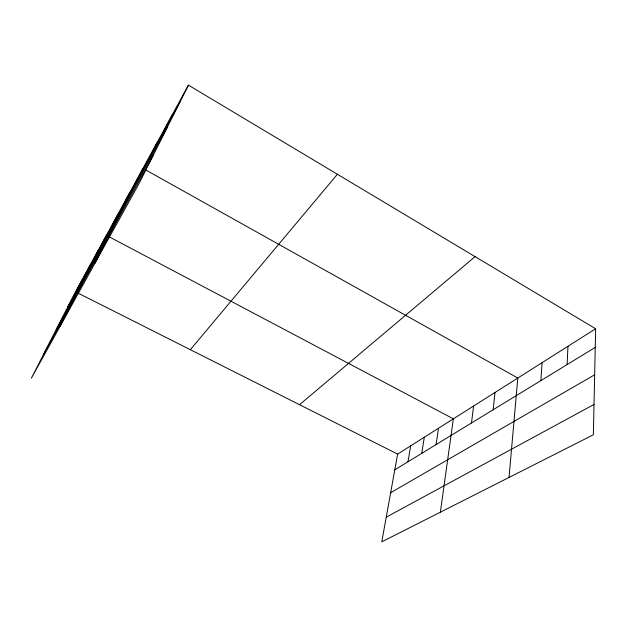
<?xml version="1.0" encoding="UTF-8"?>
<svg xmlns="http://www.w3.org/2000/svg" width="627" height="627" viewBox="0 0 627 627"><rect width="100%" height="100%" fill="white"/><g stroke="black" fill="none" stroke-linecap="round" stroke-linejoin="round"><path stroke-width="0.94" d="M595.65 328.767L593.361 434.77L381.78 541.846L397.636 454.113L595.65 328.767L188.453 85.154L75.483 291.829L31.35 378.246L139.092 183.46L188.453 85.154M567.121 364.577L567.96 346.292M540.85 380.62L542.073 362.68M509.03 477.445L517.808 378.042L145.464 169.799M493.175 409.737L495.017 392.471M471.48 422.99L473.581 406.037M440.358 512.204L453.368 418.836L108.91 236.669M436.063 444.621L438.532 428.225M421.712 453.384L424.322 437.223M407.973 461.778L410.701 445.844M148.497 159.524L156.977 142.729M163.569 131.999L172.104 115.062M121.567 208.705L129.907 192.262M94.912 263.34L142.956 168.389M89.998 266.365L98.078 250.494M60.161 326.158L106.371 235.321M109.49 230.767L117.743 214.52M74.738 294.228L82.662 278.694M82.176 280.637L90.186 264.931M67.638 307.191L179.894 102.193M56.171 329.653L167.221 127.446M43.843 353.785L153.372 155.026M190.342 349.686L337.397 174.267M299.541 404.689L475.086 256.639M394.798 469.819L595.25 347.397M390.668 492.704L594.655 374.797M386.24 517.173L594.012 404.47M78.093 293.146L397.636 454.113"/></g></svg>
